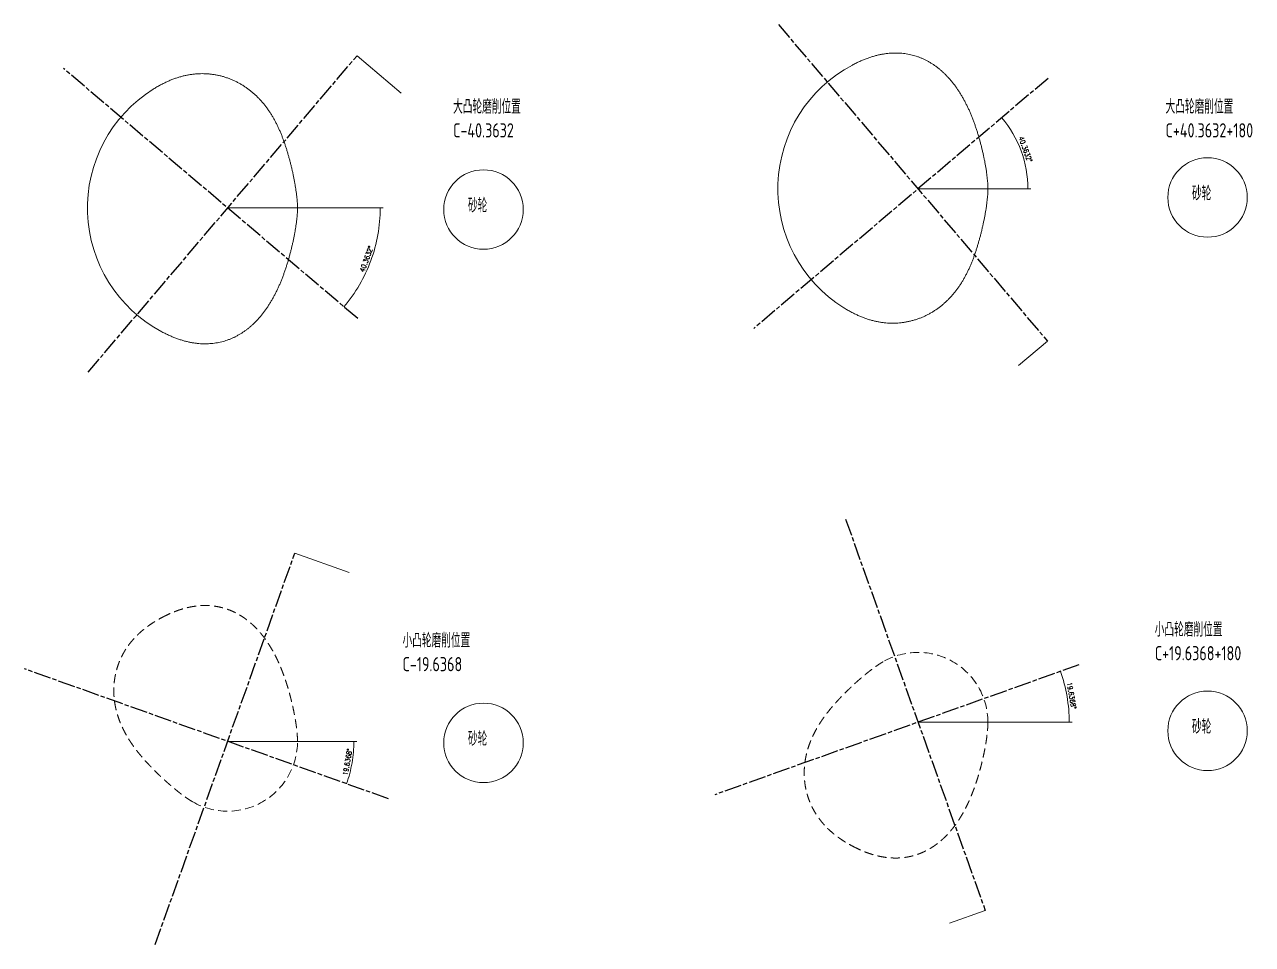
# Model space of a CAD drawing. Header units: millimetres. Extents: x 633 to 1504, y 16 to 1750.
# Drawn here: x 642 to 1504, y 16 to 663 of the extents above; entities that cross this region are included whole.
import ezdxf

# ---------------------------------------------------------------- set-up
doc = ezdxf.new("R2010")
doc.units = ezdxf.units.MM
doc.linetypes.add('AM_ISO08W050', pattern=[18, 12, -1.5, 3, -1.5])
doc.linetypes.add('DASHED2', pattern=[9.525, 6.35, -3.175])
doc.layers.get('0').update_dxf_attribs({"lineweight": 18})
for name, color, linetype, lineweight in [('4虚线层', 6, 'DASHED2', 18), ('AM_7', 4, 'AM_ISO08W050', 25), ('尺寸线层', 3, 'Continuous', 18)]:
    doc.layers.add(name, color=color, linetype=linetype, lineweight=lineweight)
doc.styles.add('PC_TEXTSTYLE', font='isocp.shx', dxfattribs={"width": 0.8, "bigfont": 'gbcbig.shx'})
doc.styles.add('TH_GBDIM', font='romans.shx', dxfattribs={"width": 0.8, "bigfont": 'gbcbig.shx'})
doc.dimstyles.new('TH_GBDIM', dxfattribs={"dimtxt": 3.5, "dimasz": 2.5, "dimexe": 2, "dimexo": 0, "dimgap": 1.5, "dimtad": 1, "dimdec": 1, "dimdsep": 46, "dimtxsty": 'TH_GBDIM', "dimcen": 2.5, "dimdle": 5, "dimclrd": 4, "dimclre": 4, "dimclrt": 3, "dimadec": 0, "dimazin": 2, "dimtfac": 0.714286, "dimtdec": 1, "dimtmove": 0, "dimatfit": 3, "dimfxl": 0, "dimarcsym": 0})

# ---------------------------------------------------------------- blocks, each defined once
blk = doc.blocks.new('*X8')
at = {"layer": '尺寸线层', "linetype": 'Continuous'}
for points in [[(1328.12, 597.15), (1329.39, 594.96), (1330.04, 595.48)], [(1346.5, 547.17), (1346.04, 549.66), (1346.87, 549.68)]]:
    blk.add_hatch(color=4, dxfattribs=at).paths.add_polyline_path(points, flags=0)
at = {"layer": '尺寸线层', "color": 4, "linetype": 'Continuous'}
blk.add_line((1318.39, 547.17), (1348.5, 547.17), dxfattribs=at)
for start, end in [(20.1816, 40.3632), (0, 20.1816)]:
    blk.add_arc((1269.32, 547.17), 77.18, start, end, dxfattribs=at)
at = {"layer": '尺寸线层', "color": 3, "insert": (1344.81, 574.92), "char_height": 3.5, "width": 35.2, "attachment_point": 5, "rotation": 290.1816, "style": 'TH_GBDIM'}
blk.add_mtext('40.3632%%D', dxfattribs=at)
blk = doc.blocks.new('*X9')
at = {"layer": '尺寸线层', "linetype": 'Continuous'}
for points in [[(891.42, 533.73), (890.97, 531.23), (891.8, 531.22)], [(865.9, 464.31), (867.18, 466.5), (867.82, 465.97)]]:
    blk.add_hatch(color=4, dxfattribs=at).paths.add_polyline_path(points, flags=0)
at = {"layer": '尺寸线层', "color": 4, "linetype": 'Continuous'}
blk.add_line((833.31, 533.73), (893.42, 533.73), dxfattribs=at)
for start, end in [(339.8184, 360), (319.6368, 339.8184)]:
    blk.add_arc((784.23, 533.73), 107.19, start, end, dxfattribs=at)
at = {"layer": '尺寸线层', "color": 3, "insert": (881.78, 497.87), "char_height": 3.5, "width": 35.2, "attachment_point": 5, "rotation": 69.8184, "style": 'TH_GBDIM'}
blk.add_mtext('40.3632%%D', dxfattribs=at)
blk = doc.blocks.new('*X10')
at = {"layer": '尺寸线层', "linetype": 'Continuous'}
for points in [[(1369.36, 208.15), (1369.78, 205.65), (1370.57, 205.92)], [(1375.54, 172.45), (1375.09, 174.95), (1375.93, 174.96)]]:
    blk.add_hatch(color=4, dxfattribs=at).paths.add_polyline_path(points, flags=0)
at = {"layer": '尺寸线层', "color": 4, "linetype": 'Continuous'}
blk.add_line((1318.39, 172.45), (1377.54, 172.45), dxfattribs=at)
for start, end in [(9.81841, 19.6368), (0.00002, 9.81841)]:
    blk.add_arc((1269.32, 172.45), 106.22, start, end, dxfattribs=at)
at = {"layer": '尺寸线层', "color": 3, "insert": (1377.19, 191.12), "char_height": 3.5, "width": 34.4, "attachment_point": 5, "rotation": 279.81841, "style": 'TH_GBDIM'}
blk.add_mtext('19.6368%%D', dxfattribs=at)
blk = doc.blocks.new('*X11')
at = {"layer": '尺寸线层', "linetype": 'Continuous'}
for points in [[(872.92, 159.01), (872.47, 156.51), (873.3, 156.5)], [(867.76, 129.2), (868.17, 131.7), (868.96, 131.44)]]:
    blk.add_hatch(color=4, dxfattribs=at).paths.add_polyline_path(points, flags=0)
at = {"layer": '尺寸线层', "color": 4, "linetype": 'Continuous'}
blk.add_line((833.31, 159.01), (874.92, 159.01), dxfattribs=at)
for start, end in [(350.18159, 359.99998), (340.3632, 350.18159)]:
    blk.add_arc((784.23, 159.01), 88.69, start, end, dxfattribs=at)
at = {"layer": '尺寸线层', "color": 3, "insert": (868.42, 144.44), "char_height": 3.5, "width": 34.4, "attachment_point": 5, "rotation": 80.18159, "style": 'TH_GBDIM'}
blk.add_mtext('19.6368%%D', dxfattribs=at)

msp = doc.modelspace()

# ---------------------------------------------------------------- linework, layer by layer
for p, q in [((875.12, 640.66), (906.08, 614.35)), ((1269.32, 547.17), (1318.39, 547.17)), ((784.23, 533.73), (833.31, 533.73)), ((1360.21, 440.23), (1339.95, 423.01)), ((831.39, 291.19), (869.66, 277.54)), ((1269.32, 172.45), (1318.39, 172.45)), ((784.23, 159.01), (833.31, 159.01)), ((1316.48, 40.27), (1291.44, 31.33))]:
    msp.add_line(p, q)
for centre in [(1472.72, 541.14), (964, 532.63), (1472.72, 166.42), (964, 157.91)]:
    msp.add_circle(centre, 27.92)
for centre, start, end in [((1269.32, 547.17), 117.95326, 237.95326), ((784.23, 533.73), 122.04674, 242.04674)]:
    msp.add_arc(centre, 98.5, start, end)
for points, knots in [([(1318.39, 547.17), (1318.39, 547.7), (1318.39, 548.23), (1318.35, 549.33), (1318.33, 549.91), (1318.26, 551.11), (1318.22, 551.72), (1318.12, 553), (1318.06, 553.65), (1317.92, 555), (1317.84, 555.69), (1317.67, 557.1), (1317.58, 557.82), (1317.37, 559.28), (1317.26, 560.03), (1317.03, 561.54), (1316.9, 562.3), (1316.63, 563.85), (1316.49, 564.64), (1316.2, 566.22), (1316.04, 567.02), (1315.72, 568.63), (1315.55, 569.44), (1315.2, 571.07), (1315.01, 571.89), (1314.64, 573.54), (1314.44, 574.37), (1314.04, 576.02), (1313.84, 576.85), (1313.41, 578.51), (1313.19, 579.34), (1312.74, 581.01), (1312.51, 581.84), (1312.04, 583.5), (1311.79, 584.33), (1311.3, 585.98), (1311.04, 586.81), (1310.52, 588.45), (1310.25, 589.27), (1309.7, 590.9), (1309.42, 591.72), (1308.85, 593.33), (1308.55, 594.14), (1307.95, 595.74), (1307.65, 596.54), (1307.02, 598.12), (1306.7, 598.9), (1306.04, 600.46), (1305.71, 601.24), (1305.03, 602.77), (1304.68, 603.54), (1303.97, 605.05), (1303.6, 605.8), (1302.86, 607.28), (1302.49, 608.01), (1301.72, 609.46), (1301.32, 610.18), (1300.52, 611.6), (1300.12, 612.3), (1299.29, 613.69), (1298.87, 614.37), (1298.01, 615.72), (1297.57, 616.38), (1296.69, 617.69), (1296.23, 618.34), (1295.32, 619.61), (1294.85, 620.23), (1293.91, 621.45), (1293.43, 622.06), (1292.46, 623.24), (1291.97, 623.82), (1290.97, 624.95), (1290.46, 625.51), (1289.44, 626.59), (1288.92, 627.12), (1287.87, 628.16), (1287.34, 628.67), (1286.27, 629.65), (1285.73, 630.13), (1284.63, 631.07), (1284.08, 631.53), (1282.96, 632.41), (1282.39, 632.84), (1281.25, 633.67), (1280.68, 634.07), (1279.52, 634.85), (1278.93, 635.22), (1277.75, 635.95), (1277.15, 636.3), (1275.95, 636.96), (1275.34, 637.29), (1274.11, 637.9), (1273.5, 638.19), (1272.25, 638.76), (1271.62, 639.02), (1270.35, 639.53), (1269.72, 639.77), (1268.43, 640.22), (1267.78, 640.43), (1266.47, 640.82), (1265.81, 641), (1264.47, 641.34), (1263.8, 641.49), (1262.44, 641.77), (1261.76, 641.9), (1260.38, 642.12), (1259.68, 642.21), (1258.28, 642.37), (1257.57, 642.44), (1256.14, 642.54), (1255.42, 642.57), (1253.97, 642.6), (1253.23, 642.61), (1251.75, 642.58), (1251.01, 642.55), (1249.5, 642.45), (1248.74, 642.38), (1247.21, 642.22), (1246.44, 642.12), (1244.88, 641.89), (1244.1, 641.75), (1242.52, 641.44), (1241.72, 641.27), (1240.12, 640.89), (1239.31, 640.68), (1237.68, 640.22), (1236.85, 639.98), (1235.2, 639.44), (1234.36, 639.15), (1232.68, 638.54), (1231.84, 638.21), (1230.13, 637.52), (1229.27, 637.15), (1227.54, 636.37), (1226.67, 635.96), (1224.91, 635.1), (1224.03, 634.64), (1223.15, 634.18)], [0, 0, 0, 0, 1.587082, 1.587082, 3.316601, 3.316601, 5.175833, 5.175833, 7.152428, 7.152428, 9.234394, 9.234394, 11.410095, 11.410095, 13.668285, 13.668285, 15.99815, 15.99815, 18.389378, 18.389378, 20.832228, 20.832228, 23.317606, 23.317606, 25.837122, 25.837122, 28.38314, 28.38314, 30.948801, 30.948801, 33.528017, 33.528017, 36.115451, 36.115451, 38.706467, 38.706467, 41.297073, 41.297073, 43.883842, 43.883842, 46.463833, 46.463833, 49.034512, 49.034512, 51.593674, 51.593674, 54.139373, 54.139373, 56.669863, 56.669863, 59.183548, 59.183548, 61.678949, 61.678949, 64.154674, 64.154674, 66.609415, 66.609415, 69.041937, 69.041937, 71.451095, 71.451095, 73.835847, 73.835847, 76.195277, 76.195277, 78.528626, 78.528626, 80.835323, 80.835323, 83.11502, 83.11502, 85.367628, 85.367628, 87.593346, 87.593346, 89.792697, 89.792697, 91.966551, 91.966551, 94.116145, 94.116145, 96.243103, 96.243103, 98.349434, 98.349434, 100.43754, 100.43754, 102.5102, 102.5102, 104.570556, 104.570556, 106.622083, 106.622083, 108.668562, 108.668562, 110.714036, 110.714036, 112.762769, 112.762769, 114.8192, 114.8192, 116.887895, 116.887895, 118.973501, 118.973501, 121.080705, 121.080705, 123.214194, 123.214194, 125.378626, 125.378626, 127.578608, 127.578608, 129.818682, 129.818682, 132.103326, 132.103326, 134.436963, 134.436963, 136.823983, 136.823983, 139.268775, 139.268775, 141.775776, 141.775776, 144.349529, 144.349529, 146.994748, 146.994748, 149.716397, 149.716397, 152.519777, 152.519777, 155.410621, 155.410621, 158.39519, 158.39519, 158.39519, 158.39519]), ([(731.97, 617.21), (732.81, 617.74), (733.66, 618.26), (735.35, 619.24), (736.2, 619.72), (737.87, 620.62), (738.71, 621.05), (740.37, 621.87), (741.19, 622.26), (742.84, 623), (743.67, 623.35), (745.31, 624.01), (746.13, 624.32), (747.76, 624.91), (748.58, 625.18), (750.21, 625.7), (751.02, 625.93), (752.65, 626.37), (753.46, 626.57), (755.08, 626.93), (755.89, 627.09), (757.51, 627.38), (758.33, 627.51), (759.95, 627.73), (760.75, 627.82), (762.37, 627.96), (763.18, 628.02), (764.79, 628.09), (765.6, 628.11), (767.21, 628.11), (768.01, 628.09), (769.62, 628.02), (770.42, 627.96), (772.01, 627.82), (772.81, 627.73), (774.39, 627.51), (775.18, 627.39), (776.76, 627.1), (777.54, 626.94), (779.1, 626.58), (779.87, 626.38), (781.41, 625.96), (782.17, 625.73), (783.69, 625.23), (784.45, 624.97), (785.94, 624.4), (786.68, 624.11), (788.15, 623.48), (788.87, 623.15), (790.31, 622.46), (791.02, 622.1), (792.42, 621.35), (793.12, 620.96), (794.49, 620.15), (795.16, 619.73), (796.49, 618.86), (797.15, 618.41), (798.44, 617.49), (799.08, 617.02), (800.33, 616.05), (800.95, 615.55), (802.16, 614.53), (802.75, 614.01), (803.92, 612.94), (804.49, 612.4), (805.62, 611.29), (806.17, 610.73), (807.25, 609.58), (807.78, 608.99), (808.81, 607.8), (809.32, 607.2), (810.31, 605.97), (810.8, 605.35), (811.75, 604.09), (812.21, 603.45), (813.12, 602.16), (813.56, 601.51), (814.43, 600.18), (814.85, 599.51), (815.68, 598.16), (816.08, 597.47), (816.87, 596.09), (817.25, 595.39), (818.01, 593.98), (818.37, 593.27), (819.09, 591.83), (819.44, 591.1), (820.12, 589.64), (820.46, 588.9), (821.11, 587.41), (821.43, 586.65), (822.05, 585.14), (822.35, 584.37), (822.95, 582.83), (823.24, 582.06), (823.81, 580.49), (824.08, 579.7), (824.62, 578.12), (824.89, 577.32), (825.41, 575.72), (825.66, 574.91), (826.16, 573.29), (826.4, 572.47), (826.87, 570.84), (827.1, 570.02), (827.56, 568.37), (827.78, 567.54), (828.21, 565.89), (828.42, 565.06), (828.83, 563.4), (829.03, 562.57), (829.41, 560.92), (829.6, 560.09), (829.97, 558.45), (830.15, 557.63), (830.49, 556), (830.65, 555.18), (830.97, 553.57), (831.12, 552.77), (831.42, 551.19), (831.56, 550.4), (831.82, 548.85), (831.94, 548.08), (832.18, 546.57), (832.29, 545.83), (832.49, 544.37), (832.59, 543.65), (832.76, 542.24), (832.83, 541.55), (832.97, 540.21), (833.03, 539.55), (833.13, 538.28), (833.17, 537.66), (833.24, 536.47), (833.27, 535.89), (833.3, 534.78), (833.31, 534.26), (833.31, 533.73)], [0, 0, 0, 0, 2.985141, 2.985141, 5.880015, 5.880015, 8.694498, 8.694498, 11.437975, 11.437975, 14.119283, 14.119283, 16.746681, 16.746681, 19.327822, 19.327822, 21.869734, 21.869734, 24.378803, 24.378803, 26.860774, 26.860774, 29.32075, 29.32075, 31.763201, 31.763201, 34.191982, 34.191982, 36.610358, 36.610358, 39.021033, 39.021033, 41.426184, 41.426184, 43.827506, 43.827506, 46.226258, 46.226258, 48.623305, 48.623305, 51.019177, 51.019177, 53.414113, 53.414113, 55.808121, 55.808121, 58.201027, 58.201027, 60.59253, 60.59253, 62.982249, 62.982249, 65.369774, 65.369774, 67.754714, 67.754714, 70.136738, 70.136738, 72.515617, 72.515617, 74.89126, 74.89126, 77.263745, 77.263745, 79.633349, 79.633349, 82.000564, 82.000564, 84.366117, 84.366117, 86.730974, 86.730974, 89.096343, 89.096343, 91.463659, 91.463659, 93.834567, 93.834567, 96.210891, 96.210891, 98.594588, 98.594588, 100.987692, 100.987692, 103.392243, 103.392243, 105.810204, 105.810204, 108.243359, 108.243359, 110.693212, 110.693212, 113.160861, 113.160861, 115.64688, 115.64688, 118.151196, 118.151196, 120.67297, 120.67297, 123.210496, 123.210496, 125.76112, 125.76112, 128.32118, 128.32118, 130.88599, 130.88599, 133.449853, 133.449853, 136.006109, 136.006109, 138.547221, 138.547221, 141.064882, 141.064882, 143.55014, 143.55014, 145.993518, 145.993518, 148.385138, 148.385138, 150.714803, 150.714803, 152.972065, 152.972065, 155.146242, 155.146242, 157.226402, 157.226402, 159.201302, 159.201302, 161.059294, 161.059294, 162.788201, 162.788201, 164.375178, 164.375178, 164.375178, 164.375178]), ([(1217.06, 463.68), (1217.9, 463.16), (1218.75, 462.64), (1220.44, 461.65), (1221.29, 461.18), (1222.96, 460.28), (1223.79, 459.85), (1225.46, 459.03), (1226.28, 458.64), (1227.93, 457.9), (1228.76, 457.55), (1230.4, 456.89), (1231.21, 456.57), (1232.85, 455.99), (1233.66, 455.71), (1235.29, 455.2), (1236.11, 454.97), (1237.73, 454.53), (1238.55, 454.33), (1240.17, 453.97), (1240.98, 453.8), (1242.6, 453.51), (1243.41, 453.39), (1245.03, 453.17), (1245.84, 453.08), (1247.46, 452.94), (1248.27, 452.88), (1249.88, 452.81), (1250.69, 452.79), (1252.3, 452.79), (1253.1, 452.81), (1254.71, 452.88), (1255.51, 452.94), (1257.1, 453.08), (1257.9, 453.17), (1259.48, 453.39), (1260.27, 453.51), (1261.85, 453.8), (1262.63, 453.96), (1264.19, 454.32), (1264.96, 454.51), (1266.5, 454.94), (1267.26, 455.17), (1268.78, 455.67), (1269.53, 455.93), (1271.03, 456.49), (1271.77, 456.79), (1273.23, 457.42), (1273.96, 457.75), (1275.4, 458.44), (1276.11, 458.8), (1277.51, 459.55), (1278.21, 459.94), (1279.57, 460.75), (1280.25, 461.17), (1281.58, 462.04), (1282.24, 462.48), (1283.53, 463.4), (1284.17, 463.88), (1285.42, 464.85), (1286.04, 465.35), (1287.25, 466.37), (1287.84, 466.89), (1289.01, 467.95), (1289.58, 468.5), (1290.7, 469.61), (1291.26, 470.17), (1292.34, 471.32), (1292.86, 471.91), (1293.9, 473.1), (1294.41, 473.7), (1295.4, 474.93), (1295.89, 475.55), (1296.84, 476.81), (1297.3, 477.45), (1298.21, 478.74), (1298.65, 479.39), (1299.52, 480.72), (1299.94, 481.39), (1300.77, 482.74), (1301.17, 483.42), (1301.96, 484.81), (1302.34, 485.51), (1303.1, 486.92), (1303.46, 487.63), (1304.18, 489.07), (1304.53, 489.8), (1305.21, 491.26), (1305.55, 492), (1306.2, 493.49), (1306.52, 494.24), (1307.14, 495.76), (1307.44, 496.53), (1308.04, 498.07), (1308.33, 498.84), (1308.89, 500.41), (1309.17, 501.19), (1309.71, 502.78), (1309.98, 503.58), (1310.5, 505.18), (1310.75, 505.99), (1311.25, 507.61), (1311.49, 508.43), (1311.96, 510.06), (1312.19, 510.88), (1312.64, 512.53), (1312.86, 513.36), (1313.3, 515.01), (1313.51, 515.84), (1313.92, 517.5), (1314.11, 518.32), (1314.5, 519.98), (1314.69, 520.8), (1315.06, 522.45), (1315.23, 523.27), (1315.58, 524.9), (1315.74, 525.71), (1316.06, 527.33), (1316.21, 528.13), (1316.5, 529.71), (1316.64, 530.5), (1316.91, 532.05), (1317.03, 532.81), (1317.27, 534.32), (1317.38, 535.07), (1317.58, 536.53), (1317.67, 537.25), (1317.84, 538.66), (1317.92, 539.35), (1318.06, 540.69), (1318.12, 541.35), (1318.22, 542.62), (1318.26, 543.24), (1318.33, 544.43), (1318.35, 545.01), (1318.39, 546.11), (1318.39, 546.64), (1318.39, 547.17)], [0, 0, 0, 0, 2.985141, 2.985141, 5.880015, 5.880015, 8.694498, 8.694498, 11.437975, 11.437975, 14.119283, 14.119283, 16.746681, 16.746681, 19.327822, 19.327822, 21.869734, 21.869734, 24.378803, 24.378803, 26.860774, 26.860774, 29.32075, 29.32075, 31.763201, 31.763201, 34.191982, 34.191982, 36.610358, 36.610358, 39.021033, 39.021033, 41.426184, 41.426184, 43.827506, 43.827506, 46.226258, 46.226258, 48.623305, 48.623305, 51.019177, 51.019177, 53.414113, 53.414113, 55.808121, 55.808121, 58.201027, 58.201027, 60.59253, 60.59253, 62.982249, 62.982249, 65.369774, 65.369774, 67.754714, 67.754714, 70.136738, 70.136738, 72.515617, 72.515617, 74.89126, 74.89126, 77.263745, 77.263745, 79.633349, 79.633349, 82.000564, 82.000564, 84.366117, 84.366117, 86.730974, 86.730974, 89.096343, 89.096343, 91.463659, 91.463659, 93.834567, 93.834567, 96.210891, 96.210891, 98.594588, 98.594588, 100.987692, 100.987692, 103.392243, 103.392243, 105.810204, 105.810204, 108.243359, 108.243359, 110.693212, 110.693212, 113.160861, 113.160861, 115.64688, 115.64688, 118.151196, 118.151196, 120.67297, 120.67297, 123.210496, 123.210496, 125.76112, 125.76112, 128.32118, 128.32118, 130.88599, 130.88599, 133.449853, 133.449853, 136.006109, 136.006109, 138.547221, 138.547221, 141.064882, 141.064882, 143.55014, 143.55014, 145.993518, 145.993518, 148.385138, 148.385138, 150.714803, 150.714803, 152.972065, 152.972065, 155.146242, 155.146242, 157.226402, 157.226402, 159.201302, 159.201302, 161.059294, 161.059294, 162.788201, 162.788201, 164.375178, 164.375178, 164.375178, 164.375178]), ([(833.31, 533.73), (833.31, 533.2), (833.3, 532.67), (833.27, 531.56), (833.24, 530.99), (833.17, 529.79), (833.13, 529.17), (833.03, 527.9), (832.97, 527.24), (832.83, 525.9), (832.75, 525.21), (832.58, 523.8), (832.49, 523.08), (832.28, 521.62), (832.17, 520.87), (831.94, 519.36), (831.81, 518.6), (831.54, 517.04), (831.4, 516.26), (831.11, 514.68), (830.95, 513.88), (830.63, 512.27), (830.46, 511.46), (830.11, 509.82), (829.93, 509), (829.55, 507.36), (829.35, 506.53), (828.95, 504.88), (828.75, 504.05), (828.32, 502.39), (828.1, 501.55), (827.65, 499.89), (827.42, 499.06), (826.95, 497.4), (826.7, 496.57), (826.21, 494.92), (825.95, 494.09), (825.43, 492.45), (825.16, 491.63), (824.61, 490), (824.33, 489.18), (823.76, 487.56), (823.46, 486.76), (822.86, 485.16), (822.56, 484.36), (821.93, 482.78), (821.61, 481.99), (820.96, 480.43), (820.62, 479.66), (819.94, 478.12), (819.59, 477.36), (818.88, 475.85), (818.52, 475.1), (817.78, 473.62), (817.4, 472.89), (816.63, 471.43), (816.24, 470.72), (815.44, 469.3), (815.03, 468.6), (814.2, 467.21), (813.78, 466.53), (812.92, 465.18), (812.48, 464.51), (811.6, 463.21), (811.15, 462.56), (810.23, 461.29), (809.77, 460.67), (808.82, 459.44), (808.34, 458.84), (807.37, 457.66), (806.88, 457.08), (805.88, 455.95), (805.38, 455.39), (804.35, 454.31), (803.83, 453.77), (802.79, 452.74), (802.25, 452.23), (801.18, 451.24), (800.64, 450.76), (799.54, 449.83), (798.99, 449.37), (797.87, 448.49), (797.31, 448.06), (796.17, 447.23), (795.59, 446.83), (794.43, 446.05), (793.84, 445.68), (792.66, 444.95), (792.06, 444.6), (790.86, 443.93), (790.25, 443.61), (789.02, 443), (788.41, 442.7), (787.16, 442.14), (786.53, 441.88), (785.27, 441.37), (784.63, 441.13), (783.34, 440.68), (782.69, 440.47), (781.38, 440.08), (780.72, 439.9), (779.38, 439.56), (778.71, 439.4), (777.36, 439.13), (776.67, 439), (775.29, 438.78), (774.59, 438.69), (773.19, 438.53), (772.48, 438.46), (771.05, 438.36), (770.33, 438.33), (768.88, 438.29), (768.14, 438.29), (766.66, 438.32), (765.92, 438.35), (764.41, 438.45), (763.65, 438.51), (762.12, 438.68), (761.35, 438.78), (759.8, 439.01), (759.01, 439.15), (757.43, 439.45), (756.63, 439.63), (755.03, 440.01), (754.22, 440.22), (752.59, 440.67), (751.77, 440.92), (750.11, 441.46), (749.28, 441.74), (747.6, 442.36), (746.75, 442.69), (745.04, 443.38), (744.19, 443.75), (742.45, 444.53), (741.58, 444.94), (739.82, 445.8), (738.94, 446.25), (738.06, 446.72)], [0, 0, 0, 0, 1.587082, 1.587082, 3.316601, 3.316601, 5.175833, 5.175833, 7.152428, 7.152428, 9.234394, 9.234394, 11.410095, 11.410095, 13.668285, 13.668285, 15.99815, 15.99815, 18.389378, 18.389378, 20.832228, 20.832228, 23.317606, 23.317606, 25.837122, 25.837122, 28.38314, 28.38314, 30.948801, 30.948801, 33.528017, 33.528017, 36.115451, 36.115451, 38.706467, 38.706467, 41.297073, 41.297073, 43.883842, 43.883842, 46.463833, 46.463833, 49.034512, 49.034512, 51.593674, 51.593674, 54.139373, 54.139373, 56.669863, 56.669863, 59.183548, 59.183548, 61.678949, 61.678949, 64.154674, 64.154674, 66.609415, 66.609415, 69.041937, 69.041937, 71.451095, 71.451095, 73.835847, 73.835847, 76.195277, 76.195277, 78.528626, 78.528626, 80.835323, 80.835323, 83.11502, 83.11502, 85.367628, 85.367628, 87.593346, 87.593346, 89.792697, 89.792697, 91.966551, 91.966551, 94.116145, 94.116145, 96.243103, 96.243103, 98.349434, 98.349434, 100.43754, 100.43754, 102.5102, 102.5102, 104.570556, 104.570556, 106.622083, 106.622083, 108.668562, 108.668562, 110.714036, 110.714036, 112.762769, 112.762769, 114.8192, 114.8192, 116.887895, 116.887895, 118.973501, 118.973501, 121.080705, 121.080705, 123.214194, 123.214194, 125.378626, 125.378626, 127.578608, 127.578608, 129.818682, 129.818682, 132.103326, 132.103326, 134.436963, 134.436963, 136.823983, 136.823983, 139.268775, 139.268775, 141.775776, 141.775776, 144.349529, 144.349529, 146.994748, 146.994748, 149.716397, 149.716397, 152.519777, 152.519777, 155.410621, 155.410621, 158.39519, 158.39519, 158.39519, 158.39519])]:
    msp.add_open_spline(points, degree=3, knots=knots)
at = {"layer": '4虚线层'}
for centre, start, end in [((1269.32, 172.45), 0.00002, 120.00002), ((784.23, 159.01), 239.99998, 359.99998)]:
    msp.add_arc(centre, 49.08, start, end, dxfattribs=at)
for points, knots in [([(738.06, 246.01), (738.94, 246.48), (739.82, 246.93), (741.58, 247.79), (742.45, 248.2), (744.19, 248.98), (745.04, 249.35), (746.75, 250.05), (747.6, 250.37), (749.28, 250.99), (750.11, 251.28), (751.77, 251.81), (752.59, 252.06), (754.22, 252.52), (755.03, 252.73), (756.63, 253.11), (757.43, 253.28), (759.01, 253.59), (759.8, 253.72), (761.35, 253.96), (762.12, 254.06), (763.65, 254.22), (764.41, 254.29), (765.92, 254.38), (766.66, 254.41), (768.14, 254.44), (768.88, 254.44), (770.33, 254.4), (771.05, 254.37), (772.48, 254.27), (773.19, 254.21), (774.59, 254.05), (775.29, 253.95), (776.67, 253.73), (777.36, 253.61), (778.71, 253.33), (779.38, 253.17), (780.72, 252.84), (781.38, 252.66), (782.69, 252.26), (783.34, 252.05), (784.63, 251.6), (785.27, 251.36), (786.53, 250.86), (787.16, 250.59), (788.41, 250.03), (789.02, 249.74), (790.25, 249.12), (790.86, 248.8), (792.06, 248.13), (792.66, 247.78), (793.84, 247.06), (794.43, 246.68), (795.59, 245.91), (796.17, 245.5), (797.31, 244.67), (797.87, 244.24), (798.99, 243.36), (799.54, 242.91), (800.64, 241.97), (801.18, 241.49), (802.25, 240.5), (802.79, 240), (803.83, 238.96), (804.35, 238.43), (805.38, 237.34), (805.88, 236.79), (806.88, 235.65), (807.37, 235.07), (808.34, 233.89), (808.82, 233.29), (809.77, 232.06), (810.23, 231.44), (811.15, 230.17), (811.6, 229.53), (812.48, 228.22), (812.92, 227.55), (813.78, 226.21), (814.2, 225.52), (815.03, 224.14), (815.44, 223.44), (816.24, 222.02), (816.63, 221.3), (817.4, 219.85), (817.78, 219.11), (818.52, 217.63), (818.88, 216.88), (819.59, 215.37), (819.94, 214.61), (820.62, 213.07), (820.96, 212.3), (821.61, 210.74), (821.93, 209.95), (822.56, 208.37), (822.86, 207.57), (823.46, 205.97), (823.76, 205.17), (824.33, 203.55), (824.61, 202.74), (825.16, 201.1), (825.43, 200.28), (825.95, 198.64), (826.21, 197.82), (826.7, 196.16), (826.95, 195.33), (827.42, 193.67), (827.65, 192.84), (828.1, 191.18), (828.32, 190.35), (828.75, 188.69), (828.95, 187.86), (829.35, 186.2), (829.55, 185.38), (829.93, 183.73), (830.11, 182.91), (830.46, 181.28), (830.63, 180.47), (830.95, 178.86), (831.11, 178.06), (831.4, 176.47), (831.54, 175.69), (831.81, 174.14), (831.94, 173.37), (832.17, 171.86), (832.28, 171.12), (832.49, 169.65), (832.58, 168.93), (832.75, 167.52), (832.83, 166.84), (832.97, 165.49), (833.03, 164.83), (833.13, 163.56), (833.17, 162.94), (833.24, 161.75), (833.27, 161.17), (833.3, 160.06), (833.31, 159.54), (833.31, 159.01)], [0, 0, 0, 0, 2.984569, 2.984569, 5.875414, 5.875414, 8.678795, 8.678795, 11.400444, 11.400444, 14.045663, 14.045663, 16.619417, 16.619417, 19.126419, 19.126419, 21.571212, 21.571212, 23.958232, 23.958232, 26.291869, 26.291869, 28.576514, 28.576514, 30.816589, 30.816589, 33.016571, 33.016571, 35.181004, 35.181004, 37.314493, 37.314493, 39.421698, 39.421698, 41.507305, 41.507305, 43.576, 43.576, 45.632432, 45.632432, 47.681166, 47.681166, 49.72664, 49.72664, 51.773119, 51.773119, 53.824647, 53.824647, 55.885003, 55.885003, 57.957663, 57.957663, 60.04577, 60.04577, 62.152102, 62.152102, 64.27906, 64.27906, 66.428655, 66.428655, 68.602509, 68.602509, 70.80186, 70.80186, 73.027579, 73.027579, 75.280187, 75.280187, 77.559885, 77.559885, 79.866582, 79.866582, 82.199931, 82.199931, 84.559362, 84.559362, 86.944114, 86.944114, 89.353273, 89.353273, 91.785796, 91.785796, 94.240536, 94.240536, 96.716262, 96.716262, 99.211663, 99.211663, 101.725349, 101.725349, 104.255839, 104.255839, 106.801539, 106.801539, 109.360701, 109.360701, 111.931381, 111.931381, 114.511372, 114.511372, 117.098141, 117.098141, 119.688747, 119.688747, 122.279764, 122.279764, 124.867198, 124.867198, 127.446415, 127.446415, 130.012076, 130.012076, 132.558095, 132.558095, 135.077612, 135.077612, 137.562989, 137.562989, 140.00584, 140.00584, 142.397068, 142.397068, 144.726934, 144.726934, 146.985124, 146.985124, 149.160826, 149.160826, 151.242792, 151.242792, 153.219388, 153.219388, 155.07862, 155.07862, 156.808139, 156.808139, 158.395222, 158.395222, 158.395222, 158.395222]), ([(759.69, 116.51), (759.23, 116.77), (758.78, 117.04), (757.84, 117.62), (757.35, 117.93), (756.35, 118.59), (755.84, 118.93), (754.79, 119.66), (754.25, 120.04), (753.15, 120.83), (752.59, 121.24), (751.46, 122.09), (750.88, 122.53), (749.72, 123.44), (749.13, 123.91), (747.94, 124.86), (747.34, 125.36), (746.13, 126.36), (745.52, 126.87), (744.29, 127.92), (743.67, 128.45), (742.44, 129.53), (741.81, 130.08), (740.57, 131.19), (739.95, 131.76), (738.71, 132.9), (738.09, 133.47), (736.85, 134.64), (736.23, 135.22), (735, 136.41), (734.39, 137), (733.17, 138.2), (732.57, 138.81), (731.37, 140.02), (730.77, 140.63), (729.59, 141.86), (729.01, 142.48), (727.85, 143.72), (727.28, 144.34), (726.15, 145.59), (725.59, 146.22), (724.49, 147.48), (723.94, 148.12), (722.87, 149.39), (722.34, 150.03), (721.31, 151.31), (720.8, 151.96), (719.79, 153.26), (719.3, 153.91), (718.34, 155.22), (717.86, 155.88), (716.94, 157.2), (716.48, 157.87), (715.59, 159.21), (715.16, 159.88), (714.31, 161.24), (713.9, 161.92), (713.1, 163.3), (712.71, 163.99), (711.95, 165.38), (711.58, 166.08), (710.87, 167.49), (710.52, 168.21), (709.85, 169.64), (709.53, 170.36), (708.92, 171.81), (708.62, 172.54), (708.06, 174.01), (707.79, 174.76), (707.28, 176.25), (707.03, 177), (706.58, 178.51), (706.36, 179.27), (705.97, 180.8), (705.78, 181.56), (705.44, 183.11), (705.29, 183.88), (705.01, 185.44), (704.89, 186.22), (704.67, 187.79), (704.58, 188.58), (704.43, 190.16), (704.37, 190.95), (704.29, 192.54), (704.26, 193.34), (704.24, 194.93), (704.25, 195.72), (704.3, 197.31), (704.35, 198.11), (704.47, 199.7), (704.54, 200.49), (704.73, 202.08), (704.85, 202.87), (705.11, 204.44), (705.25, 205.22), (705.58, 206.79), (705.77, 207.56), (706.17, 209.11), (706.38, 209.88), (706.85, 211.41), (707.1, 212.16), (707.64, 213.67), (707.93, 214.42), (708.53, 215.9), (708.85, 216.63), (709.53, 218.09), (709.88, 218.81), (710.62, 220.23), (711, 220.94), (711.81, 222.33), (712.23, 223.02), (713.1, 224.38), (713.55, 225.05), (714.48, 226.38), (714.97, 227.04), (715.96, 228.33), (716.48, 228.97), (717.54, 230.23), (718.09, 230.85), (719.21, 232.08), (719.79, 232.68), (720.98, 233.87), (721.59, 234.46), (722.85, 235.61), (723.5, 236.18), (724.82, 237.3), (725.5, 237.86), (726.89, 238.95), (727.61, 239.48), (729.08, 240.54), (729.83, 241.06), (731.37, 242.09), (732.16, 242.6), (733.78, 243.6), (734.61, 244.09), (736.31, 245.07), (737.18, 245.55), (738.06, 246.01)], [0, 0, 0, 0, 1.586977, 1.586977, 3.315886, 3.315886, 5.173878, 5.173878, 7.148778, 7.148778, 9.228938, 9.228938, 11.403116, 11.403116, 13.660378, 13.660378, 15.990044, 15.990044, 18.381664, 18.381664, 20.825043, 20.825043, 23.310301, 23.310301, 25.827963, 25.827963, 28.369075, 28.369075, 30.925331, 30.925331, 33.489195, 33.489195, 36.054005, 36.054005, 38.614066, 38.614066, 41.16469, 41.16469, 43.702216, 43.702216, 46.223991, 46.223991, 48.728307, 48.728307, 51.214327, 51.214327, 53.681976, 53.681976, 56.13183, 56.13183, 58.564986, 58.564986, 60.982947, 60.982947, 63.387499, 63.387499, 65.780603, 65.780603, 68.164301, 68.164301, 70.540625, 70.540625, 72.911534, 72.911534, 75.278851, 75.278851, 77.64422, 77.64422, 80.009078, 80.009078, 82.374632, 82.374632, 84.741847, 84.741847, 87.111452, 87.111452, 89.483938, 89.483938, 91.859581, 91.859581, 94.238461, 94.238461, 96.620485, 96.620485, 99.005426, 99.005426, 101.392952, 101.392952, 103.782672, 103.782672, 106.174175, 106.174175, 108.567083, 108.567083, 110.961092, 110.961092, 113.356028, 113.356028, 115.7519, 115.7519, 118.148948, 118.148948, 120.5477, 120.5477, 122.949024, 122.949024, 125.354176, 125.354176, 127.76485, 127.76485, 130.183227, 130.183227, 132.612009, 132.612009, 135.054461, 135.054461, 137.514437, 137.514437, 139.996409, 139.996409, 142.505479, 142.505479, 145.047391, 145.047391, 147.628533, 147.628533, 150.255932, 150.255932, 152.93724, 152.93724, 155.680717, 155.680717, 158.495202, 158.495202, 161.390076, 161.390076, 164.375217, 164.375217, 164.375217, 164.375217]), ([(1244.78, 214.95), (1244.32, 214.69), (1243.87, 214.42), (1242.93, 213.84), (1242.44, 213.53), (1241.44, 212.87), (1240.93, 212.53), (1239.88, 211.8), (1239.34, 211.42), (1238.24, 210.63), (1237.68, 210.22), (1236.55, 209.37), (1235.97, 208.93), (1234.81, 208.02), (1234.22, 207.55), (1233.03, 206.59), (1232.43, 206.1), (1231.21, 205.1), (1230.6, 204.59), (1229.38, 203.54), (1228.76, 203.01), (1227.52, 201.93), (1226.9, 201.38), (1225.66, 200.27), (1225.04, 199.7), (1223.8, 198.56), (1223.18, 197.99), (1221.94, 196.82), (1221.32, 196.24), (1220.09, 195.05), (1219.48, 194.46), (1218.26, 193.26), (1217.66, 192.65), (1216.45, 191.44), (1215.86, 190.83), (1214.68, 189.6), (1214.09, 188.98), (1212.94, 187.74), (1212.36, 187.12), (1211.23, 185.87), (1210.68, 185.24), (1209.57, 183.98), (1209.03, 183.34), (1207.96, 182.07), (1207.43, 181.43), (1206.4, 180.15), (1205.89, 179.5), (1204.88, 178.2), (1204.39, 177.55), (1203.43, 176.24), (1202.95, 175.58), (1202.02, 174.26), (1201.57, 173.59), (1200.68, 172.25), (1200.25, 171.58), (1199.4, 170.22), (1198.99, 169.54), (1198.19, 168.16), (1197.8, 167.47), (1197.04, 166.08), (1196.67, 165.38), (1195.95, 163.96), (1195.61, 163.25), (1194.94, 161.82), (1194.62, 161.1), (1194.01, 159.65), (1193.71, 158.92), (1193.15, 157.44), (1192.88, 156.7), (1192.37, 155.21), (1192.12, 154.46), (1191.67, 152.95), (1191.45, 152.19), (1191.05, 150.66), (1190.87, 149.89), (1190.53, 148.35), (1190.38, 147.58), (1190.1, 146.02), (1189.97, 145.23), (1189.76, 143.66), (1189.67, 142.88), (1189.52, 141.3), (1189.46, 140.5), (1189.37, 138.92), (1189.35, 138.12), (1189.33, 136.53), (1189.34, 135.74), (1189.39, 134.14), (1189.43, 133.35), (1189.55, 131.76), (1189.63, 130.97), (1189.82, 129.38), (1189.93, 128.59), (1190.19, 127.02), (1190.34, 126.23), (1190.67, 124.67), (1190.85, 123.89), (1191.25, 122.35), (1191.47, 121.58), (1191.94, 120.05), (1192.19, 119.29), (1192.73, 117.79), (1193.02, 117.04), (1193.62, 115.56), (1193.94, 114.83), (1194.61, 113.37), (1194.97, 112.65), (1195.71, 111.23), (1196.09, 110.52), (1196.9, 109.13), (1197.32, 108.44), (1198.19, 107.08), (1198.64, 106.4), (1199.57, 105.08), (1200.05, 104.42), (1201.05, 103.13), (1201.57, 102.49), (1202.63, 101.23), (1203.18, 100.61), (1204.3, 99.38), (1204.88, 98.78), (1206.07, 97.59), (1206.68, 97), (1207.94, 95.85), (1208.59, 95.28), (1209.91, 94.15), (1210.59, 93.6), (1211.98, 92.51), (1212.7, 91.97), (1214.16, 90.92), (1214.92, 90.39), (1216.46, 89.37), (1217.25, 88.86), (1218.87, 87.86), (1219.7, 87.37), (1221.4, 86.39), (1222.27, 85.91), (1223.15, 85.45)], [0, 0, 0, 0, 1.586977, 1.586977, 3.315886, 3.315886, 5.173878, 5.173878, 7.148778, 7.148778, 9.228938, 9.228938, 11.403116, 11.403116, 13.660378, 13.660378, 15.990044, 15.990044, 18.381664, 18.381664, 20.825043, 20.825043, 23.310301, 23.310301, 25.827963, 25.827963, 28.369075, 28.369075, 30.925331, 30.925331, 33.489195, 33.489195, 36.054005, 36.054005, 38.614066, 38.614066, 41.16469, 41.16469, 43.702216, 43.702216, 46.223991, 46.223991, 48.728307, 48.728307, 51.214327, 51.214327, 53.681976, 53.681976, 56.13183, 56.13183, 58.564986, 58.564986, 60.982947, 60.982947, 63.387499, 63.387499, 65.780603, 65.780603, 68.164301, 68.164301, 70.540625, 70.540625, 72.911534, 72.911534, 75.278851, 75.278851, 77.64422, 77.64422, 80.009078, 80.009078, 82.374632, 82.374632, 84.741847, 84.741847, 87.111452, 87.111452, 89.483938, 89.483938, 91.859581, 91.859581, 94.238461, 94.238461, 96.620485, 96.620485, 99.005426, 99.005426, 101.392952, 101.392952, 103.782672, 103.782672, 106.174175, 106.174175, 108.567083, 108.567083, 110.961092, 110.961092, 113.356028, 113.356028, 115.7519, 115.7519, 118.148948, 118.148948, 120.5477, 120.5477, 122.949024, 122.949024, 125.354176, 125.354176, 127.76485, 127.76485, 130.183227, 130.183227, 132.612009, 132.612009, 135.054461, 135.054461, 137.514437, 137.514437, 139.996409, 139.996409, 142.505479, 142.505479, 145.047391, 145.047391, 147.628533, 147.628533, 150.255932, 150.255932, 152.93724, 152.93724, 155.680717, 155.680717, 158.495202, 158.495202, 161.390076, 161.390076, 164.375217, 164.375217, 164.375217, 164.375217]), ([(1223.15, 85.45), (1224.03, 84.98), (1224.91, 84.53), (1226.67, 83.66), (1227.54, 83.25), (1229.27, 82.48), (1230.13, 82.11), (1231.84, 81.41), (1232.68, 81.08), (1234.36, 80.47), (1235.2, 80.18), (1236.85, 79.65), (1237.68, 79.4), (1239.31, 78.94), (1240.12, 78.73), (1241.72, 78.35), (1242.52, 78.18), (1244.1, 77.87), (1244.88, 77.74), (1246.44, 77.5), (1247.21, 77.4), (1248.74, 77.24), (1249.5, 77.17), (1251.01, 77.08), (1251.75, 77.05), (1253.23, 77.02), (1253.97, 77.02), (1255.42, 77.05), (1256.14, 77.09), (1257.57, 77.19), (1258.28, 77.25), (1259.68, 77.41), (1260.38, 77.51), (1261.76, 77.73), (1262.44, 77.85), (1263.8, 78.13), (1264.47, 78.28), (1265.81, 78.62), (1266.47, 78.8), (1267.78, 79.2), (1268.43, 79.41), (1269.72, 79.86), (1270.35, 80.1), (1271.62, 80.6), (1272.25, 80.87), (1273.5, 81.43), (1274.11, 81.72), (1275.34, 82.34), (1275.95, 82.66), (1277.15, 83.33), (1277.75, 83.68), (1278.93, 84.4), (1279.52, 84.78), (1280.68, 85.55), (1281.25, 85.96), (1282.39, 86.79), (1282.96, 87.21), (1284.08, 88.1), (1284.63, 88.55), (1285.73, 89.49), (1286.27, 89.97), (1287.34, 90.96), (1287.87, 91.46), (1288.92, 92.5), (1289.44, 93.03), (1290.46, 94.12), (1290.97, 94.67), (1291.97, 95.81), (1292.46, 96.39), (1293.43, 97.57), (1293.91, 98.17), (1294.85, 99.39), (1295.32, 100.02), (1296.23, 101.29), (1296.69, 101.93), (1297.57, 103.24), (1298.01, 103.9), (1298.87, 105.25), (1299.29, 105.94), (1300.12, 107.32), (1300.52, 108.02), (1301.32, 109.44), (1301.72, 110.16), (1302.49, 111.61), (1302.86, 112.35), (1303.6, 113.83), (1303.97, 114.58), (1304.68, 116.09), (1305.03, 116.85), (1305.71, 118.39), (1306.04, 119.16), (1306.7, 120.72), (1307.02, 121.51), (1307.65, 123.09), (1307.95, 123.88), (1308.55, 125.49), (1308.85, 126.29), (1309.42, 127.91), (1309.7, 128.72), (1310.25, 130.35), (1310.52, 131.17), (1311.04, 132.82), (1311.3, 133.64), (1311.79, 135.3), (1312.04, 136.13), (1312.51, 137.79), (1312.74, 138.62), (1313.19, 140.28), (1313.41, 141.11), (1313.84, 142.77), (1314.04, 143.6), (1314.44, 145.26), (1314.64, 146.08), (1315.01, 147.73), (1315.2, 148.55), (1315.55, 150.18), (1315.72, 150.99), (1316.04, 152.6), (1316.2, 153.4), (1316.49, 154.99), (1316.63, 155.77), (1316.9, 157.32), (1317.03, 158.09), (1317.26, 159.6), (1317.37, 160.34), (1317.58, 161.81), (1317.67, 162.53), (1317.84, 163.93), (1317.92, 164.62), (1318.06, 165.97), (1318.12, 166.63), (1318.22, 167.9), (1318.26, 168.52), (1318.33, 169.71), (1318.35, 170.29), (1318.39, 171.39), (1318.39, 171.92), (1318.39, 172.45)], [0, 0, 0, 0, 2.984569, 2.984569, 5.875414, 5.875414, 8.678795, 8.678795, 11.400444, 11.400444, 14.045663, 14.045663, 16.619417, 16.619417, 19.126419, 19.126419, 21.571212, 21.571212, 23.958232, 23.958232, 26.291869, 26.291869, 28.576514, 28.576514, 30.816589, 30.816589, 33.016571, 33.016571, 35.181004, 35.181004, 37.314493, 37.314493, 39.421698, 39.421698, 41.507305, 41.507305, 43.576, 43.576, 45.632432, 45.632432, 47.681166, 47.681166, 49.72664, 49.72664, 51.773119, 51.773119, 53.824647, 53.824647, 55.885003, 55.885003, 57.957663, 57.957663, 60.04577, 60.04577, 62.152102, 62.152102, 64.27906, 64.27906, 66.428655, 66.428655, 68.602509, 68.602509, 70.80186, 70.80186, 73.027579, 73.027579, 75.280187, 75.280187, 77.559885, 77.559885, 79.866582, 79.866582, 82.199931, 82.199931, 84.559362, 84.559362, 86.944114, 86.944114, 89.353273, 89.353273, 91.785796, 91.785796, 94.240536, 94.240536, 96.716262, 96.716262, 99.211663, 99.211663, 101.725349, 101.725349, 104.255839, 104.255839, 106.801539, 106.801539, 109.360701, 109.360701, 111.931381, 111.931381, 114.511372, 114.511372, 117.098141, 117.098141, 119.688747, 119.688747, 122.279764, 122.279764, 124.867198, 124.867198, 127.446415, 127.446415, 130.012076, 130.012076, 132.558095, 132.558095, 135.077612, 135.077612, 137.562989, 137.562989, 140.00584, 140.00584, 142.397068, 142.397068, 144.726934, 144.726934, 146.985124, 146.985124, 149.160826, 149.160826, 151.242792, 151.242792, 153.219388, 153.219388, 155.07862, 155.07862, 156.808139, 156.808139, 158.395222, 158.395222, 158.395222, 158.395222])]:
    msp.add_open_spline(points, degree=3, knots=knots, dxfattribs=at)
at = {"layer": 'AM_7'}
for p, q in [((1171.2, 662.61), (1360.21, 440.23)), ((686.12, 418.29), (875.12, 640.66)), ((875.59, 456.08), (668.8, 631.84)), ((1360.67, 624.82), (1153.88, 449.06)), ((1218.41, 315.14), (1316.48, 40.27)), ((733.32, 16.32), (831.39, 291.19)), ((897.15, 118.71), (641.54, 209.92)), ((1382.24, 212.74), (1126.63, 121.54))]:
    msp.add_line(p, q, dxfattribs=at)

# ---------------------------------------------------------------- texts
at = {"layer": '尺寸线层', "char_height": 10, "attachment_point": 1, "style": 'PC_TEXTSTYLE'}
for s, insert, width in [('大凸轮磨削位置\\PC-40.3632', (942.62, 609.96), 192.9467), ('大凸轮磨削位置\\PC+40.3632+180', (1443.21, 609.96), 192.9467), ('砂轮', (1461.77, 549.02), 59.8417), ('砂轮', (953.05, 540.52), 59.8417), ('小凸轮磨削位置\\PC+19.6368+180', (1435.63, 242.61), 192.9467), ('小凸轮磨削位置\\PC-19.6368', (907.09, 234.91), 192.9467), ('砂轮', (1461.77, 174.3), 59.8417), ('砂轮', (953.05, 165.8), 59.8417)]:
    msp.add_mtext(s, dxfattribs=dict(at, insert=insert, width=width))

# ---------------------------------------------------------------- dimensions: what is measured, and where the dimension line sits
at = {"layer": '尺寸线层'}
for base, line1, line2, picture, middle in [((884.8347, 496.7478), ((875.5862, 456.0774), (668.7963, 631.8404)), ((784.23, 533.7265), (833.306, 533.7265)), '*X9', (881.7842, 497.8691)), ((1341.7579, 573.7978), ((1360.6749, 624.8208), (1153.885, 449.0577)), ((1269.3186, 547.1717), (1318.3946, 547.1717)), '*X8', (1344.8084, 574.919)), ((871.6207, 143.8828), ((897.1542, 118.7145), (641.5439, 209.9182)), ((784.23, 159.0067), (833.306, 159.0067)), '*X11', (868.4183, 144.437)), ((1373.9852, 190.56563), ((1382.24286, 212.74419), (1126.63262, 121.54045)), ((1269.31863, 172.45194), (1318.39466, 172.45196)), '*X10', (1377.1876, 191.11984))]:
    dim = msp.add_angular_dim_2l(base=base, line1=line1, line2=line2, dimstyle='TH_GBDIM', override={"dimscale": 1, "dimtad": 1, "dimtih": 0, "dimtoh": 0, "dimsah": 1, "dimadec": 4, "dimtdec": 4, "dimtfill": 1, "dimtzin": 8}, dxfattribs=at)
    dim.commit()
    dim.dimension.update_dxf_attribs({"geometry": picture, "text_midpoint": middle})

doc.saveas('drawing.dxf')
